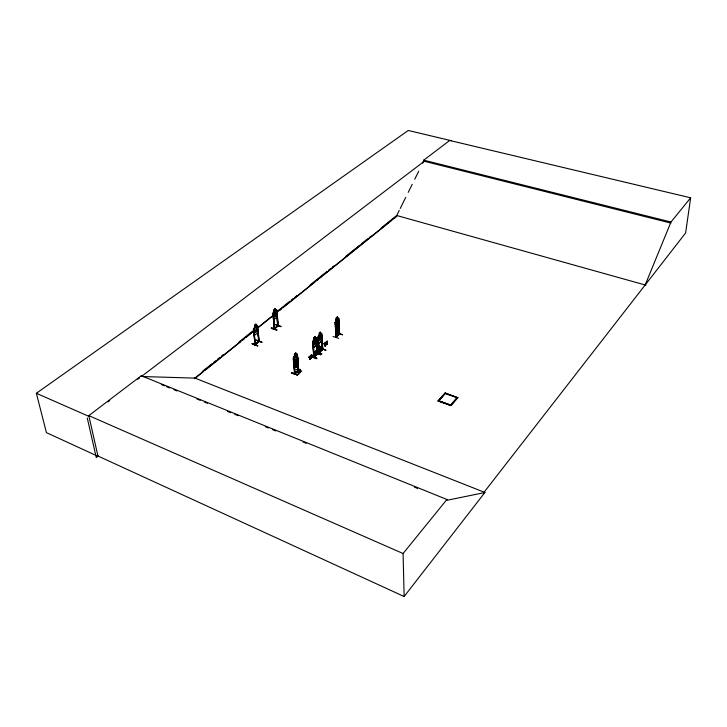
<?xml version="1.0" encoding="UTF-8"?>
<svg xmlns="http://www.w3.org/2000/svg" width="727" height="727" viewBox="0 0 727 727"><rect width="100%" height="100%" fill="white"/><g stroke="black" fill="none" stroke-linecap="round" stroke-linejoin="round"><path stroke-width="1.09" d="M438.063 401.04L445.224 392.925L457.837 397.733L450.758 405.621L438.063 401.04L445.224 392.925M438.608 400.95L445.369 393.262L438.608 400.95L450.604 405.266L457.301 397.505L450.604 405.266M451.285 140.711L408.247 130.469L36.35 393.28L46.446 432.647L98.009 456.329L88.812 415.626L141.265 375.75L446.914 499.485L446.905 500.294L484.864 492.533L484.082 492.215L685.616 232.958L690.65 197.817L449.695 140.465L423.732 160.167L422.741 163.157M450.758 405.621L457.846 397.415M326.123 343.144L327.214 341.217L326.123 343.144L326.941 342.39L327.504 343.507A1.136 0.563 -70.3 0 1 327.295 344.153L326.814 344.725A1.009 0.491 -70.3 0 1 326.478 344.762C325.196 343.989 327.45 341.408 327.195 343.398A1.136 0.563 -70.3 0 1 326.986 344.044L326.505 344.616A1.136 0.563 -70.3 0 1 326.132 344.662L326.014 342.353L327.214 341.217M299.706 370.216L299.878 372.197C299.978 373.851 301.641 370.052 299.697 369.48C298.215 372.751 296.198 371.133 298.815 373.923L298.588 371.306L300.024 370.325L299.642 370.679M300.242 369.389L299.624 370.406M258.021 330.476L257.858 332.648L258.121 330.467M273.252 312.328L273.906 319.607L277.005 317.099L276.842 310.138L276.26 309.856L276.742 310.184M294.099 359.038L293.808 361.31C294.689 353.785 300.469 355.83 297.852 363.718L296.889 364.518L297.116 366.39L295.744 367.58L297.07 366.372L297.443 363.282M645.176 284.984L670.976 222.026L690.65 197.817M335.411 325.033L335.647 322.824L338.528 320.28L338.964 321.797M335.883 327.859L338.637 325.332L339.036 323.215L338.737 325.387L335.856 327.95L335.365 326.478L335.91 327.968M316.836 345.061L313.719 347.715L316.836 345.061L316.781 337.891L315.427 338.373M320.543 333.929L321.879 333.457L321.925 340.599L318.899 343.253L321.861 340.581M252.142 343.935C268.954 349.632 240.946 339.191 257.494 345.87M276.687 330.094C268.136 327.977 270.753 326.632 276.842 329.949M271.389 328.25L271.58 327.768M291.554 373.187L291.745 372.687L297.543 375.032L291.572 373.142L291.754 372.678L297.488 374.75M333.066 336.492L338.709 338.364M310.847 356.512C325.496 363.218 308.648 352.613 310.847 356.53M311.029 356.03L316.645 358.057M311.029 356.312L316.672 358.356M315.663 351.041C314.5 352.413 313.373 352.958 315.491 354.712L315.663 351.041L321.761 353.831L315.945 352.004L321.543 353.985M316.118 351.568L315.945 352.013M316.127 351.804L321.761 353.831M339 333.875L339.6 333.566L339.236 333.902M335.465 320.607L335.992 337.464L336.092 336.883M297.661 360.656L298.352 370.761L296.034 355.458L294.798 356.575L294.589 362.146L295.807 367.598M298.506 369.734L294.535 373.951L295.126 373.151M322.297 349.178L322.915 348.86L322.933 349.487L321.307 333.257M321.688 340.136L322.661 349.723M318.917 352.704L318.162 337.582L319.471 352.568C317.008 353.277 328.45 345.189 319.271 352.022M277.678 325.523L278.259 325.26L277.859 325.623M277.732 326.05L276.851 311.265L278.087 325.76L274.143 328.958L273.098 314.055L274.761 328.768L273.325 316.3M274.433 328.468L274.751 328.304M258.567 341.163L259.221 340.89L258.812 341.763L257.603 326.696L257.222 326.996M255.55 344.016C265.001 336.401 249.952 347.76 255.495 343.898M335.429 320.634L338.209 318.044L338.737 318.326L339.255 326.623L335.647 329.894L336.992 329.349M338.191 330.131L338.391 323.769L337.71 322.87L337.501 319.48L336.374 320.498L336.074 325.896L337.001 331.23L338.209 330.131L338.037 328.304L339.236 326.587M298.206 362.673L297.852 363.718M293.79 356.748L293.426 357.802L294.699 355.93L294.462 354.031L295.853 352.849L297.007 358.338L296.789 363.882L295.153 365.499L295.798 362.591C293.772 361.882 295.262 359.511 296.025 361.955L297.016 359.111L296.343 362.11C298.197 362.8 296.943 365.045 296.125 362.764L295.607 365.009L295.253 361.546L294.444 360.665L294.462 354.031M316.054 352.413C318.417 347.406 314.618 355.385 316.763 351.795L316.672 350.641M317.172 353.222L316.781 352.104L315.863 352.922C316.69 349.087 317.663 349.433 316.172 353.031L317.09 352.213M315.318 338.446L315.218 336.492L313.91 337.628L314.055 339.482L312.792 341.29L313.964 357.375L312.837 341.272L316.272 337.637M319.253 335.047L317.999 336.837L319.098 352.859L322.924 349.451M255.304 343.826L255.132 344.771L253.405 328.849L256.967 325.287L257.54 325.623M337.601 333.993L338.537 330.885L338.846 331.994L337.846 333.847L338.618 331.394L337.837 332.094L338.228 331.203L337.501 331.585L338.418 330.776L337.919 334.093M381.693 227.56L396.724 215.501L399.223 210.466M400.223 208.458L405.73 197.38M408.229 192.346L412.236 184.294M414.735 179.26L418.734 171.208M310.938 358.22L312.028 357.166A1.136 0.563 -69.8 0 0 312.165 356.539C312.21 355.149 312.092 354.567 310.783 355.467C312.383 353.422 311.574 356.139 312.483 356.648A1.136 0.563 -69.8 0 1 312.346 357.275L310.938 358.22L311.792 357.121L311.565 356.294L312.11 357.239L310.911 357.811M326.432 343.253C327.759 345.27 324.242 343.28 327.241 341.59M339.036 333.838L339.573 333.62M335.801 336.837L339.2 334.093M335.847 337.319L339.436 334.038L338.991 327.295M257.658 345.725L252.333 343.707L257.721 345.716M271.553 328.077L276.905 329.949M311.583 356.648L311.992 355.194L311.101 355.585L311.592 355.03L311.274 356.53M313.819 357.221L314.418 357.021L313.21 342.117L312.655 342.362L313.773 357.311L317.717 353.804L316.645 340.027M317.335 354.113L317.681 353.267M314.073 357.311L317.908 353.876M97.936 456.002L404.139 596.531L484.909 492.47L194.345 377.876M274.706 328.24L274.388 329.04L272.898 313.31M277.678 325.505L277.95 326.114M335.819 337.31L335.247 322.352L336.21 337.028M404.139 596.531L403.076 553.529L446.914 499.485M317.299 354.094L316.599 344.589M321.043 348.851C323.915 348.251 320.253 347.106 321.897 347.388C320.271 350.032 322.988 349.323 322.27 346.97A1.009 0.5 -70.2 0 0 322.052 347.006L321.279 347.279L321.743 346.897A1.009 0.5 -70.2 0 1 322.061 346.897L322.088 348.242L321.052 349.287M336.919 332.939L342.517 334.774L336.428 332.812L336.901 335.465L337.619 331.739L336.074 333.166M298.215 374.069L298.815 373.923M299.524 372.851L300.842 371.715M301.732 371.097L295.789 369.307M337.846 333.847L339.109 333.075L337.628 334.402M336.583 335.365L337.155 335.229M337.937 334.502L339.127 333.402L338.791 332.975M336.038 337.428L339.645 334.129L338.737 318.326M337.619 331.739L335.783 333.402L336.737 332.911M294.971 373.178C303.377 365.281 292.672 375.986 295.153 373.087M297.761 363.654L294.262 366.308M294.789 366.535L295.68 365.654L295.844 367.498M294.39 364.263L297.516 361.428L297.843 359.202L297.488 361.437L294.453 364.291L293.853 362.737L294.48 364.2M293.235 358.865L293.808 358.602L293.235 358.865L294.599 373.932M297.034 355.685L297.398 355.349L296.834 355.612L298.424 370.688M335.438 322.415L334.911 322.661M338.655 327.595L339.264 334.475L338.509 319.398L338.855 325.042M337.501 318.771L337.319 316.927L336.156 318.035L336.292 319.862M337.346 317.036L336.219 318.062L335.765 321.043L335.983 324.451L336.674 325.36L336.592 329.149L337.155 326.387L336.228 324.969L336.61 324.633L337.373 325.787L338.3 323.07L337.655 325.95C339.291 326.714 338.064 328.886 337.446 326.577L336.937 328.731L338 327.704L338.309 322.334L337.319 316.927M295.753 352.931L295.916 354.812L296.816 353.931L297.407 354.194L298.752 370.352M293.808 356.793L296.861 354.031M315.218 352.622L320.816 354.631L315 352.531M320.271 348.16L325.85 350.141M310.42 359.202C309.32 359.938 311.229 357.748 310.211 356.612L310.92 355.985M314.9 354.849L315.491 354.712M319.925 350.396L320.507 350.269L320.325 347.688C322.779 344.416 316.836 349.878 320.507 350.269M324.887 346.007L325.469 345.87L325.287 343.298C327.668 341.236 322.852 343.326 324.333 344.144C325.741 341.645 323.824 346.952 325.469 345.87M314.064 356.784L317.445 353.876M317.644 353.849L314 356.803M309.829 359.338C311.101 354.93 307.03 359.083 310.583 355.521M320.68 346.615L319.017 348.088L319.353 348.542M321.043 347.897L320.934 346.388L322.379 345.498L321.225 346.497L321.352 348.006M308.902 357.375L310.892 355.63M314 352.877L315.972 351.159M324.015 344.035L325.95 342.344M321.598 347.388L322.088 345.734M316.363 352.522L317.072 351.904M317.335 351.668L317.363 351.977M318.326 335.838L321.379 333.202M313.21 342.117L312.655 342.362M317.517 354.222L316.563 338.964M318.353 337.646L317.799 337.891M322.524 349.778L321.661 334.529L322.761 349.323M261.847 342.326L256.477 340.082L261.82 342.017M280.867 326.687L275.56 324.533L280.84 326.387M274.461 328.986L278.332 325.823L276.842 310.138M274.57 328.231L277.841 325.778L274.37 328.477M259.085 341.317L254.95 344.707L253.696 329.613L255.413 344.325M257.812 332.621L254.586 335.22L253.469 328.868M98.154 456.102L96.282 457.61L87.267 417.97M202.297 371.497L212.02 363.7M213.783 362.273L215.555 360.856M217.318 359.438L219.972 357.311M221.735 355.894L223.507 354.476M238.529 342.426L252.669 331.076M276.533 311.938L289.791 301.296M291.554 299.878L293.326 298.461M295.089 297.043L296.861 295.625M310.111 284.993L326.905 271.516M328.677 270.099L330.44 268.681M332.212 267.263L333.975 265.846M345.461 256.631L359.601 245.281M361.374 243.863L367.553 238.901M369.325 237.484L371.088 236.066M254.123 330.576L194.936 378.113L142.519 376.541M257.658 327.741L272.68 315.682M276.215 312.846L397.242 215.646M194.691 378.649L203.533 371.552M205.305 370.134L240.664 341.726M242.427 340.3L244.199 338.882M245.962 337.464L253.923 331.067M258.339 327.523L273.37 315.445M279.559 310.474L281.322 309.057M283.094 307.639L314.918 282.067M316.681 280.649L318.453 279.232M320.216 277.805L321.988 276.387M323.751 274.97L391.826 220.281M393.589 218.863L396.242 216.737M273.216 312.356L276.26 309.856M253.887 329.676L253.323 329.913M273.288 314.119L272.734 314.346M255.877 324.16L256.104 326.114L256.858 326.178L257.231 329.585L256.713 331.594L255.441 332.621L254.586 331.712L254.205 328.295L254.823 327.141L254.505 325.251L255.94 324.178L256.086 325.996M274.152 311.61L273.915 309.775L275.288 308.739L275.469 310.556M255.895 324.278L254.614 325.296L254.714 327.086M275.233 308.721L276.478 314.1L275.96 316.072L274.742 317.054L273.943 316.145L273.597 312.764L274.197 311.629L273.97 309.793L275.251 308.839M107.959 401.949L109.768 400.577M137.794 379.258L139.602 377.876M424.259 161.276L141.411 376.504L141.265 375.75M293.472 357.784L294.798 374.051L298.979 370.543M319.117 351.913L319.153 352.268M259.012 341.354L257.758 329.785M294.871 373.978L293.408 357.766M336.101 337.083L335.247 322.352M314.1 356.975L314.164 356.375M255.213 344.734L259.266 341.39M258.885 341.726L257.622 332.194M320.643 354.767L315.073 352.749M320.125 348.288L325.66 350.05M336.774 333.075L342.344 334.684M261.884 342.244L256.567 340.3M280.895 326.614L275.588 324.533M258.948 340.827L259.212 341.463L257.585 325.569L256.967 325.287M255.331 344.362L253.696 329.613M423.732 160.167L670.976 222.026M423.741 161.14L670.839 223.071M396.724 215.501L645.83 285.166M336.892 329.431L337.001 331.23M337.846 332.085L337.31 331.63M337.001 332.675L336.901 335.465M273.906 319.607L273.37 318.099M316.781 337.891L317.89 353.967M313.91 337.628L313.819 344.171L314.582 345.071L315.8 344.007L316.345 341.963L315.282 336.51M325.978 342.69L325.641 342.235M325.287 343.298L325.196 346.116M298.588 371.306L298.533 374.187M299.878 372.197L299.915 369.28M318.362 341.781L318.899 343.253M323.997 343.689L324.333 344.144M291.745 372.942L297.543 375.032M320.934 346.388L321.534 346.606M320.325 347.688L320.234 350.514M320.053 348.06L325.869 350.16M322.497 349.396L318.817 352.195L319.053 352.859M313.173 346.243L313.782 347.742M445.224 393.243L457.837 397.733M445.369 393.58L457.292 397.823M315.3 352.122L315.218 354.958M313.973 352.531L314.309 352.986M438.608 400.632L450.604 404.948M438.063 400.722L450.758 405.302M310.211 356.612L310.138 359.456M308.875 357.03L309.22 357.484M161.358 384.583L164.502 385.864M166.601 386.719L169.755 387.991M173.953 389.69L177.097 390.972M197.044 399.05L200.198 400.323M204.396 402.031L207.549 403.303M227.496 411.391L230.641 412.663M234.839 414.363L237.993 415.644M265.291 426.704L268.436 427.976M272.634 429.675L275.787 430.957M303.077 442.016L306.231 443.288M414.363 487.108L417.516 488.38M88.812 415.626L403.076 553.529M36.35 393.28L88.985 416.398M316.19 337.692L316.736 337.955M338.2 318.126L338.7 318.39M254.068 333.729L254.677 335.156M318.344 341.708L318.926 343.162M276.633 314.846L277.696 326.087M293.808 358.602L295.153 373.723M297.198 355.285L297.479 358.502M297.597 372.233L297.27 372.115M318.044 336.828L319.253 352.441M320.307 332.157L320.443 334.002M322.315 349.078L322.334 349.714M339.018 333.784L339.036 334.411M327.25 343.308C326.823 345.952 326.05 342.153 327.25 343.308M321.443 337.519L320.907 339.545L319.698 340.599L318.944 339.691L318.69 336.256L319.298 335.074L319.053 333.175L320.353 332.057L321.443 337.519M337.901 329.386L337.219 330.649L337.901 329.386M296.707 365.626L295.971 366.971L296.707 365.626M337.801 324.324L336.683 325.342L337.791 324.333M296.48 360.419L295.253 361.546L296.48 360.428M337.71 322.87L336.592 323.888L337.71 322.879M296.352 358.929L295.117 360.056L296.343 358.938M337.164 317.526L336.483 318.789L337.164 317.526M295.625 353.467L294.88 354.812L295.625 353.467M315.691 342.535L314.473 343.598L314.209 340.145L315.427 339.082L315.691 342.535M320.798 338.082L319.589 339.127L319.344 335.692L320.552 334.638L320.798 338.082M315.045 337.11L314.309 338.409L315.045 337.11M320.18 332.675L319.444 333.966L320.18 332.675M256.549 330.131L255.268 331.167L254.886 327.75L256.168 326.723L256.549 330.131M275.824 314.627L274.597 315.618L274.261 312.237L275.488 311.256L275.824 314.627M255.704 324.769L254.95 326.032L255.704 324.769M275.06 309.311L274.333 310.547L275.06 309.311"/></g></svg>
